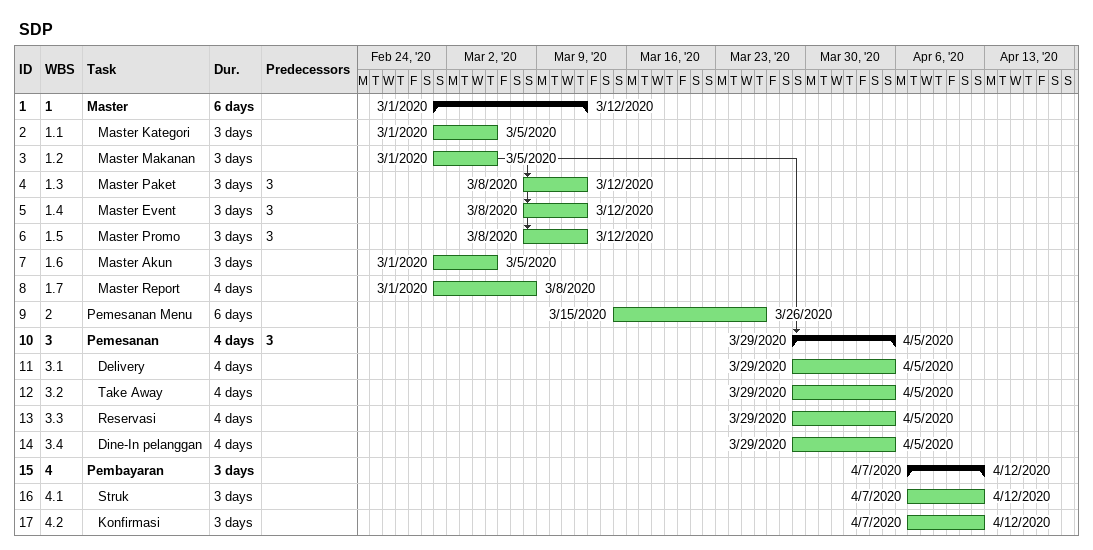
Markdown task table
SDP

| ID | WBS | Task | Duration | Start | Finish | Predecessors |
|---|---|---|---|---|---|---|
| 1 | 1 | **Master** | 6d | 2020-03-01 | 2020-03-12 |  |
| 2 | 1.1 | Master Kategori | 3d | 2020-03-01 | 2020-03-05 |  |
| 3 | 1.2 | Master Makanan | 3d | 2020-03-01 | 2020-03-05 |  |
| 4 | 1.3 | Master Paket | 3d | 2020-03-08 | 2020-03-12 | 3 |
| 5 | 1.4 | Master Event | 3d | 2020-03-08 | 2020-03-12 | 3 |
| 6 | 1.5 | Master Promo | 3d | 2020-03-08 | 2020-03-12 | 3 |
| 7 | 1.6 | Master Akun | 3d | 2020-03-01 | 2020-03-05 |  |
| 8 | 1.7 | Master Report | 4d | 2020-03-01 | 2020-03-08 |  |
| 9 | 2 | Pemesanan Menu | 6d | 2020-03-15 | 2020-03-26 |  |
| 10 | 3 | **Pemesanan** | 4d | 2020-03-29 | 2020-04-05 | 3 |
| 11 | 3.1 | Delivery | 4d | 2020-03-29 | 2020-04-05 |  |
| 12 | 3.2 | Take Away | 4d | 2020-03-29 | 2020-04-05 |  |
| 13 | 3.3 | Reservasi | 4d | 2020-03-29 | 2020-04-05 |  |
| 14 | 3.4 | Dine-In pelanggan | 4d | 2020-03-29 | 2020-04-05 |  |
| 15 | 4 | **Pembayaran** | 3d | 2020-04-07 | 2020-04-12 |  |
| 16 | 4.1 | Struk | 3d | 2020-04-07 | 2020-04-12 |  |
| 17 | 4.2 | Konfirmasi | 3d | 2020-04-07 | 2020-04-12 |  |
